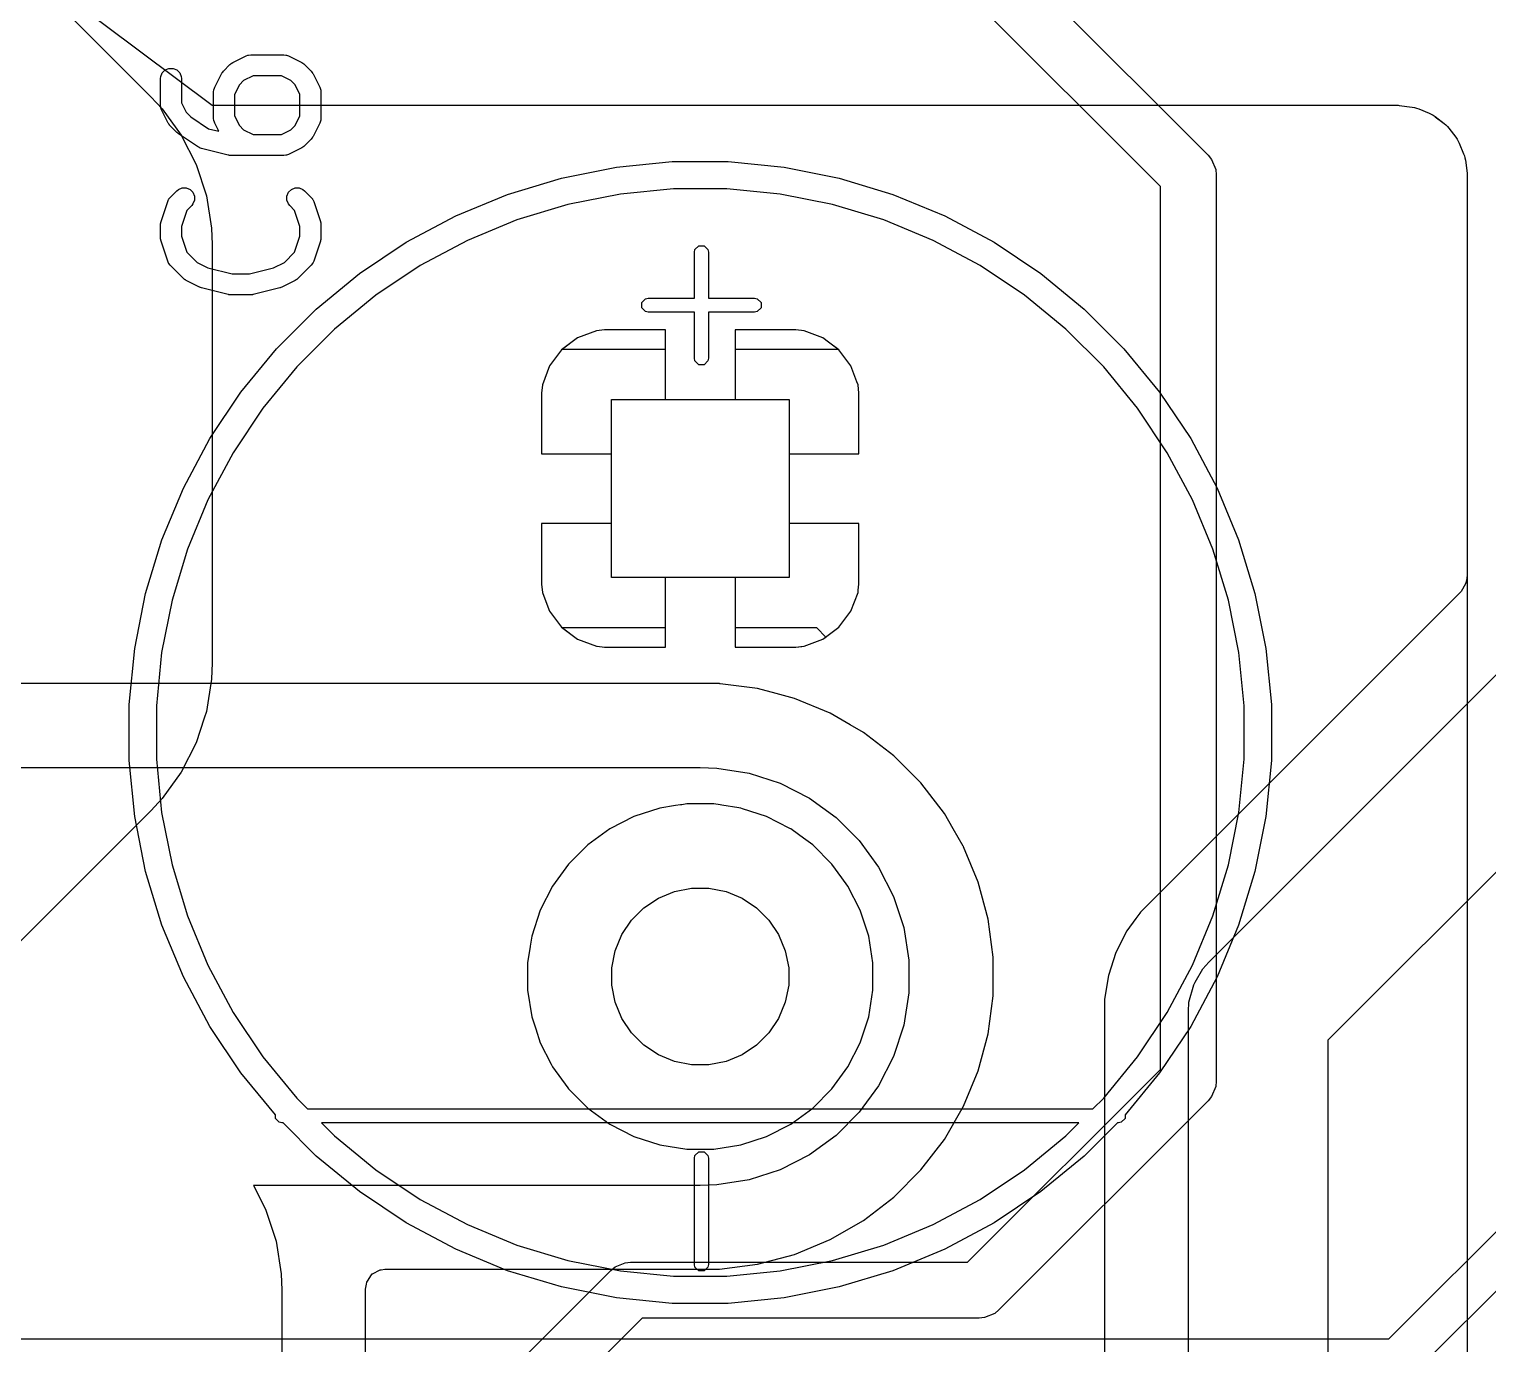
# Model space of a CAD drawing. Header units: inches. Extents: x 1.3 to 5.24, y -7.03 to -1.12.
# Drawn here: x 3.0389 to 3.4507, y -4.1884 to -3.8171 of the extents above; entities that cross this region are included whole.
import ezdxf

# ---------------------------------------------------------------- set-up
doc = ezdxf.new("R2010")
doc.units = ezdxf.units.IN
doc.header["$MEASUREMENT"] = 0
for name, color, linetype, true_color in [('B.Cu', 153, 'CONTINUOUS', 0x4d7fc4), ('B.Mask', 4, 'CONTINUOUS', 0x02ffee), ('F.Cu', 13, 'CONTINUOUS', 0xc83434), ('F.Mask', 201, 'CONTINUOUS', 0xd864ff), ('F.Silkscreen', 41, 'CONTINUOUS', 0xf2eda1), ('In1.Cu', 91, 'CONTINUOUS', 0x7fc87f), ('In2.Cu', 33, 'CONTINUOUS', 0xce7d2c)]:
    doc.layers.add(name, color=color, linetype=linetype, true_color=true_color)

msp = doc.modelspace()

# ---------------------------------------------------------------- linework, layer by layer
at = {"layer": 'B.Cu', "linetype": 'CONTINUOUS'}
for p, q in [((2.96501, -3.74443), (3.09055, -3.83858)), ((3.09055, -3.83858), (3.42472, -3.83858)), ((3.42472, -3.83858), (3.42504, -3.83859)), ((3.42504, -3.83859), (3.42536, -3.83861)), ((3.42536, -3.83861), (3.42567, -3.83865)), ((3.42567, -3.83865), (3.42934, -3.83913)), ((3.42934, -3.83913), (3.42996, -3.83925)), ((3.42996, -3.83925), (3.43058, -3.83942)), ((3.43058, -3.83942), (3.43118, -3.83962)), ((3.43118, -3.83962), (3.43415, -3.84085)), ((3.43415, -3.84085), (3.43472, -3.84113)), ((3.43472, -3.84113), (3.43527, -3.84145)), ((3.43527, -3.84145), (3.4358, -3.84181)), ((3.4358, -3.84181), (3.43835, -3.84376)), ((3.43835, -3.84376), (3.43883, -3.84418)), ((3.43883, -3.84418), (3.43928, -3.84463)), ((3.43928, -3.84463), (3.4397, -3.84511)), ((3.4397, -3.84511), (3.44166, -3.84766)), ((3.44166, -3.84766), (3.44201, -3.84819)), ((3.44201, -3.84819), (3.44233, -3.84874)), ((3.44233, -3.84874), (3.44261, -3.84931)), ((3.44261, -3.84931), (3.44384, -3.85228)), ((3.44384, -3.85228), (3.44405, -3.85289)), ((3.44405, -3.85289), (3.44421, -3.8535)), ((3.44421, -3.8535), (3.44434, -3.85413)), ((3.44434, -3.85413), (3.44482, -3.85779)), ((3.44482, -3.85779), (3.44485, -3.85811)), ((3.44485, -3.85811), (3.44487, -3.85843)), ((3.44487, -3.85843), (3.44488, -3.85875)), ((3.44488, -3.85875), (3.44488, -4.42913)), ((3.19902, -3.90232), (3.19372, -3.9043)), ((3.20136, -3.90207), (3.19902, -3.90232)), ((3.19902, -3.90232), (3.19902, -3.90232)), ((3.2185, -3.90207), (3.20136, -3.90207)), ((3.20136, -3.90207), (3.20136, -3.90207)), ((3.2185, -3.90748), (3.2185, -3.90207)), ((3.25533, -3.90207), (3.23819, -3.90207)), ((3.23819, -3.90207), (3.23819, -3.90748)), ((3.25767, -3.90232), (3.25533, -3.90207)), ((3.25533, -3.90207), (3.25533, -3.90207)), ((3.26298, -3.9043), (3.25767, -3.90232)), ((3.25767, -3.90232), (3.25767, -3.90232)), ((3.19372, -3.9043), (3.18946, -3.90748)), ((3.18946, -3.90748), (3.2185, -3.90748)), ((3.19372, -3.9043), (3.19372, -3.9043)), ((3.23819, -3.90748), (3.26723, -3.90748)), ((3.26457, -3.90549), (3.26298, -3.9043)), ((3.26298, -3.9043), (3.26298, -3.9043)), ((3.26298, -3.9043), (3.26298, -3.9043)), ((3.26723, -3.90748), (3.26457, -3.90549)), ((3.18946, -3.98622), (3.19372, -3.9894)), ((3.2185, -3.98622), (3.18946, -3.98622)), ((3.19372, -3.9894), (3.19372, -3.9894)), ((3.19372, -3.9894), (3.19902, -3.99138)), ((3.2185, -3.99163), (3.2185, -3.98622)), ((3.23819, -3.98622), (3.23819, -3.99163)), ((3.26125, -3.98622), (3.23819, -3.98622)), ((3.25767, -3.99138), (3.26298, -3.9894)), ((3.26381, -3.98878), (3.26125, -3.98622)), ((3.26298, -3.9894), (3.26381, -3.98878)), ((3.26298, -3.9894), (3.26298, -3.9894)), ((3.19902, -3.99138), (3.19902, -3.99138)), ((3.19902, -3.99138), (3.19929, -3.99141)), ((3.19929, -3.99141), (3.20136, -3.99163)), ((3.20136, -3.99163), (3.20136, -3.99163)), ((3.20136, -3.99163), (3.20137, -3.99163)), ((3.20137, -3.99163), (3.2185, -3.99163)), ((3.23819, -3.99163), (3.25533, -3.99163)), ((3.25533, -3.99163), (3.25673, -3.99148)), ((3.25533, -3.99163), (3.25533, -3.99163)), ((3.25533, -3.99163), (3.25533, -3.99163)), ((3.25673, -3.99148), (3.25767, -3.99138)), ((3.25767, -3.99138), (3.25767, -3.99138)), ((3.20964, -4.03948), (3.2028, -4.04296)), ((3.21693, -4.03711), (3.20964, -4.03948)), ((3.2214, -4.0364), (3.21693, -4.03711)), ((3.22275, -4.03618), (3.2214, -4.0364)), ((3.22311, -4.03613), (3.22275, -4.03618)), ((3.22451, -4.03591), (3.22311, -4.03613)), ((3.23218, -4.03591), (3.22451, -4.03591)), ((3.23394, -4.03618), (3.23218, -4.03591)), ((3.23218, -4.03591), (3.23218, -4.03591)), ((3.23447, -4.03627), (3.23394, -4.03618)), ((3.23919, -4.03702), (3.23447, -4.03627)), ((3.23976, -4.03711), (3.23919, -4.03702)), ((3.23919, -4.03702), (3.23919, -4.03702)), ((3.24029, -4.03728), (3.23976, -4.03711)), ((3.23976, -4.03711), (3.23976, -4.03711)), ((3.23976, -4.03711), (3.23976, -4.03711)), ((3.24706, -4.03948), (3.24029, -4.03728)), ((3.24029, -4.03728), (3.24029, -4.03728)), ((3.25365, -4.04284), (3.24706, -4.03948)), ((3.2028, -4.04296), (3.1966, -4.04747)), ((3.25389, -4.04296), (3.25365, -4.04284)), ((3.25431, -4.04326), (3.25389, -4.04296)), ((3.25389, -4.04296), (3.25389, -4.04296)), ((3.25389, -4.04296), (3.25389, -4.04296)), ((3.25746, -4.04555), (3.25431, -4.04326)), ((3.25431, -4.04326), (3.25431, -4.04326)), ((3.19659, -4.04747), (3.19117, -4.05289)), ((3.1966, -4.04747), (3.19659, -4.04747)), ((3.2601, -4.04747), (3.25746, -4.04555)), ((3.26552, -4.05289), (3.2601, -4.04747)), ((3.2601, -4.04747), (3.2601, -4.04747)), ((3.2601, -4.04747), (3.2601, -4.04747)), ((3.2601, -4.04747), (3.2601, -4.04747)), ((3.19117, -4.05289), (3.18666, -4.0591)), ((3.19117, -4.05289), (3.19117, -4.05289)), ((3.26836, -4.0568), (3.26552, -4.05289)), ((3.26552, -4.05289), (3.26552, -4.05289)), ((3.26552, -4.05289), (3.26552, -4.05289)), ((3.18666, -4.0591), (3.18318, -4.06594)), ((3.22106, -4.06063), (3.22589, -4.05967)), ((3.22589, -4.05967), (3.23081, -4.05967)), ((3.23081, -4.05967), (3.23563, -4.06063)), ((3.27003, -4.0591), (3.26836, -4.0568)), ((3.26836, -4.0568), (3.26836, -4.0568)), ((3.26836, -4.0568), (3.26836, -4.0568)), ((3.27352, -4.06594), (3.27003, -4.0591)), ((3.21242, -4.06524), (3.21652, -4.06251)), ((3.21652, -4.06251), (3.22106, -4.06063)), ((3.23563, -4.06063), (3.24018, -4.06251)), ((3.24018, -4.06251), (3.24427, -4.06524)), ((3.18318, -4.06594), (3.18081, -4.07323)), ((3.20895, -4.06872), (3.21242, -4.06524)), ((3.24427, -4.06524), (3.24775, -4.06872)), ((3.27589, -4.07323), (3.27352, -4.06594)), ((3.20621, -4.07281), (3.20895, -4.06872)), ((3.24775, -4.06872), (3.25048, -4.07281)), ((3.18034, -4.07615), (3.17961, -4.08081)), ((3.18035, -4.07614), (3.18034, -4.07615)), ((3.18081, -4.07323), (3.18035, -4.07613)), ((3.18035, -4.07613), (3.18035, -4.07614)), ((3.18081, -4.07323), (3.18081, -4.07323)), ((3.20433, -4.07736), (3.20621, -4.07281)), ((3.25048, -4.07281), (3.25236, -4.07736)), ((3.27709, -4.08081), (3.27589, -4.07323)), ((3.20337, -4.08219), (3.20433, -4.07736)), ((3.25236, -4.07736), (3.25332, -4.08219)), ((3.17961, -4.08081), (3.17961, -4.08848)), ((3.20337, -4.08711), (3.20337, -4.08219)), ((3.25332, -4.08219), (3.25332, -4.08711)), ((3.27709, -4.08848), (3.27709, -4.08081)), ((3.17961, -4.08848), (3.18081, -4.09606)), ((3.20433, -4.09193), (3.20337, -4.08711)), ((3.25332, -4.08711), (3.25236, -4.09193)), ((3.27589, -4.09606), (3.27709, -4.08848)), ((3.20621, -4.09648), (3.20433, -4.09193)), ((3.25236, -4.09193), (3.25048, -4.09648)), ((3.18081, -4.09606), (3.18189, -4.0994)), ((3.20895, -4.10057), (3.20621, -4.09648)), ((3.25048, -4.09648), (3.24775, -4.10057)), ((3.27352, -4.10336), (3.27589, -4.09606)), ((3.18189, -4.0994), (3.18318, -4.10336)), ((3.21242, -4.10405), (3.20895, -4.10057)), ((3.24775, -4.10057), (3.24427, -4.10405)), ((3.18318, -4.10336), (3.18627, -4.10943)), ((3.21652, -4.10678), (3.21242, -4.10405)), ((3.24427, -4.10405), (3.24018, -4.10678)), ((3.27003, -4.11019), (3.27352, -4.10336)), ((3.18627, -4.10943), (3.18666, -4.11019)), ((3.22106, -4.10866), (3.21652, -4.10678)), ((3.22589, -4.10962), (3.22106, -4.10866)), ((3.23563, -4.10866), (3.23081, -4.10962)), ((3.24018, -4.10678), (3.23563, -4.10866)), ((3.18666, -4.11019), (3.18666, -4.11019)), ((3.18666, -4.11019), (3.19093, -4.11606)), ((3.23081, -4.10962), (3.22589, -4.10962)), ((3.26552, -4.1164), (3.27003, -4.11019)), ((3.19093, -4.11606), (3.19117, -4.1164)), ((3.19117, -4.1164), (3.19117, -4.1164)), ((3.19117, -4.1164), (3.19117, -4.1164)), ((3.19117, -4.1164), (3.19659, -4.12182)), ((3.2601, -4.12182), (3.26552, -4.1164)), ((3.19659, -4.12182), (3.19659, -4.12182)), ((3.19659, -4.12182), (3.1966, -4.12182)), ((3.1966, -4.12182), (3.20183, -4.12563)), ((3.25389, -4.12633), (3.2601, -4.12182)), ((3.20183, -4.12563), (3.20183, -4.12563)), ((3.20183, -4.12563), (3.20227, -4.12595)), ((3.20227, -4.12595), (3.2028, -4.12633)), ((3.2028, -4.12633), (3.20964, -4.12981)), ((3.20964, -4.12981), (3.21693, -4.13219)), ((3.23976, -4.13219), (3.24706, -4.12981)), ((3.24706, -4.12981), (3.25389, -4.12633)), ((3.21693, -4.13219), (3.22451, -4.13339)), ((3.22451, -4.13339), (3.22451, -4.13339)), ((3.22451, -4.13339), (3.23218, -4.13339)), ((3.23218, -4.13339), (3.23976, -4.13219)), ((3.23218, -4.13339), (3.23218, -4.13339))]:
    msp.add_line(p, q, dxfattribs=at)
at = {"layer": 'B.Mask', "linetype": 'CONTINUOUS'}
for p, q in [((3.20325, -3.97195), (3.20325, -3.92175)), ((3.20325, -3.92175), (3.25344, -3.92175)), ((3.25344, -3.92175), (3.25344, -3.97195)), ((3.25344, -3.97195), (3.20325, -3.97195)), ((3.22106, -4.06063), (3.22589, -4.05967)), ((3.22589, -4.05967), (3.23081, -4.05967)), ((3.23081, -4.05967), (3.23563, -4.06063)), ((3.21242, -4.06524), (3.21652, -4.06251)), ((3.21652, -4.06251), (3.22106, -4.06063)), ((3.23563, -4.06063), (3.24018, -4.06251)), ((3.24018, -4.06251), (3.24427, -4.06524)), ((3.20895, -4.06872), (3.21242, -4.06524)), ((3.24427, -4.06524), (3.24775, -4.06872)), ((3.20621, -4.07281), (3.20895, -4.06872)), ((3.24775, -4.06872), (3.25048, -4.07281)), ((3.20433, -4.07736), (3.20621, -4.07281)), ((3.25048, -4.07281), (3.25236, -4.07736)), ((3.20337, -4.08219), (3.20433, -4.07736)), ((3.25236, -4.07736), (3.25332, -4.08219)), ((3.20337, -4.08711), (3.20337, -4.08219)), ((3.25332, -4.08219), (3.25332, -4.08711)), ((3.20433, -4.09193), (3.20337, -4.08711)), ((3.25332, -4.08711), (3.25236, -4.09193)), ((3.20621, -4.09648), (3.20433, -4.09193)), ((3.25236, -4.09193), (3.25048, -4.09648)), ((3.20895, -4.10057), (3.20621, -4.09648)), ((3.25048, -4.09648), (3.24775, -4.10057)), ((3.21242, -4.10405), (3.20895, -4.10057)), ((3.24775, -4.10057), (3.24427, -4.10405)), ((3.21652, -4.10678), (3.21242, -4.10405)), ((3.24427, -4.10405), (3.24018, -4.10678)), ((3.22106, -4.10866), (3.21652, -4.10678)), ((3.22589, -4.10962), (3.22106, -4.10866)), ((3.23563, -4.10866), (3.23081, -4.10962)), ((3.24018, -4.10678), (3.23563, -4.10866)), ((3.23081, -4.10962), (3.22589, -4.10962))]:
    msp.add_line(p, q, dxfattribs=at)
at = {"layer": 'F.Cu', "linetype": 'CONTINUOUS'}
for p, q in [((2.9847, -3.75919), (3.09055, -3.83858)), ((3.09055, -3.83858), (3.42472, -3.83858)), ((3.42472, -3.83858), (3.42504, -3.83859)), ((3.42504, -3.83859), (3.42536, -3.83861)), ((3.42536, -3.83861), (3.42567, -3.83865)), ((3.42567, -3.83865), (3.42934, -3.83913)), ((3.42934, -3.83913), (3.42996, -3.83925)), ((3.42996, -3.83925), (3.43058, -3.83942)), ((3.43058, -3.83942), (3.43118, -3.83962)), ((3.43118, -3.83962), (3.43415, -3.84085)), ((3.43415, -3.84085), (3.43472, -3.84113)), ((3.43472, -3.84113), (3.43527, -3.84145)), ((3.43527, -3.84145), (3.4358, -3.84181)), ((3.4358, -3.84181), (3.43584, -3.84184)), ((3.43584, -3.84184), (3.43835, -3.84376)), ((3.43835, -3.84376), (3.43883, -3.84418)), ((3.43883, -3.84418), (3.43928, -3.84463)), ((3.43928, -3.84463), (3.4397, -3.84511)), ((3.4397, -3.84511), (3.44166, -3.84766)), ((3.44166, -3.84766), (3.44201, -3.84819)), ((3.44201, -3.84819), (3.44233, -3.84874)), ((3.44233, -3.84874), (3.44261, -3.84931)), ((3.44261, -3.84931), (3.44384, -3.85228)), ((3.44384, -3.85228), (3.44405, -3.85289)), ((3.44405, -3.85289), (3.44421, -3.8535)), ((3.44421, -3.8535), (3.44434, -3.85413)), ((3.44434, -3.85413), (3.44482, -3.85779)), ((3.44482, -3.85779), (3.44485, -3.85811)), ((3.44485, -3.85811), (3.44487, -3.85843)), ((3.44487, -3.85843), (3.44488, -3.85875)), ((3.44488, -3.85875), (3.44488, -3.97144)), ((3.19902, -3.90232), (3.19372, -3.9043)), ((3.20136, -3.90207), (3.19902, -3.90232)), ((3.19902, -3.90232), (3.19902, -3.90232)), ((3.2185, -3.90207), (3.20136, -3.90207)), ((3.20136, -3.90207), (3.20136, -3.90207)), ((3.2185, -3.92175), (3.2185, -3.90207)), ((3.25533, -3.90207), (3.23819, -3.90207)), ((3.23819, -3.90207), (3.23819, -3.92175)), ((3.25767, -3.90232), (3.25533, -3.90207)), ((3.25533, -3.90207), (3.25533, -3.90207)), ((3.26298, -3.9043), (3.25767, -3.90232)), ((3.25767, -3.90232), (3.25767, -3.90232)), ((3.18919, -3.90769), (3.18579, -3.91222)), ((3.19372, -3.9043), (3.18919, -3.90769)), ((3.18919, -3.90769), (3.18919, -3.90769)), ((3.19372, -3.9043), (3.19372, -3.9043)), ((3.26457, -3.90549), (3.26298, -3.9043)), ((3.26298, -3.9043), (3.26298, -3.9043)), ((3.26298, -3.9043), (3.26298, -3.9043)), ((3.26751, -3.90769), (3.26457, -3.90549)), ((3.26836, -3.90883), (3.26751, -3.90769)), ((3.26751, -3.90769), (3.26751, -3.90769)), ((3.2709, -3.91222), (3.26836, -3.90883)), ((3.18579, -3.91222), (3.18381, -3.91752)), ((3.18579, -3.91222), (3.18579, -3.91222)), ((3.27257, -3.91669), (3.2709, -3.91222)), ((3.2709, -3.91222), (3.2709, -3.91222)), ((3.18381, -3.91752), (3.18356, -3.91987)), ((3.18356, -3.91987), (3.18356, -3.91987)), ((3.18356, -3.91987), (3.18356, -3.93701)), ((3.18356, -3.91987), (3.18356, -3.91987)), ((3.18381, -3.91752), (3.18381, -3.91752)), ((3.27288, -3.91752), (3.27257, -3.91669)), ((3.27313, -3.91987), (3.27288, -3.91752)), ((3.27288, -3.91752), (3.27288, -3.91752)), ((3.27313, -3.93701), (3.27313, -3.91987)), ((3.27313, -3.91987), (3.27313, -3.91987)), ((3.20325, -3.93701), (3.20325, -3.92175)), ((3.20325, -3.92175), (3.2185, -3.92175)), ((3.23819, -3.92175), (3.25344, -3.92175)), ((3.25344, -3.92175), (3.25344, -3.93701)), ((3.18356, -3.93701), (3.20325, -3.93701)), ((3.25344, -3.93701), (3.27313, -3.93701)), ((3.18356, -3.95669), (3.18356, -3.97383)), ((3.20325, -3.95669), (3.18356, -3.95669)), ((3.20325, -3.97195), (3.20325, -3.95669)), ((3.27313, -3.95669), (3.25344, -3.95669)), ((3.25344, -3.95669), (3.25344, -3.97195)), ((3.27313, -3.97383), (3.27313, -3.95669)), ((3.37191, -4.08057), (3.48411, -3.96836)), ((3.2185, -3.97195), (3.20325, -3.97195)), ((3.2185, -3.99163), (3.2185, -3.97195)), ((3.25344, -3.97195), (3.23819, -3.97195)), ((3.23819, -3.97195), (3.23819, -3.99163)), ((3.44468, -3.97281), (3.44439, -3.9738)), ((3.44488, -3.97144), (3.44468, -3.97281)), ((3.18356, -3.97383), (3.18381, -3.97618)), ((3.18381, -3.97618), (3.18381, -3.97618)), ((3.18381, -3.97618), (3.18423, -3.97729)), ((3.18423, -3.97729), (3.18579, -3.98148)), ((3.2709, -3.98148), (3.27288, -3.97618)), ((3.27288, -3.97618), (3.27294, -3.97559)), ((3.27288, -3.97618), (3.27288, -3.97618)), ((3.27294, -3.97559), (3.27313, -3.97383)), ((3.27313, -3.97383), (3.27313, -3.97383)), ((3.44316, -3.97588), (3.3526, -4.06644)), ((3.44439, -3.9738), (3.44316, -3.97588)), ((3.18579, -3.98148), (3.18579, -3.98148)), ((3.18579, -3.98148), (3.18667, -3.98265)), ((3.26751, -3.98601), (3.2709, -3.98148)), ((3.2709, -3.98148), (3.2709, -3.98148)), ((3.18667, -3.98265), (3.18919, -3.98601)), ((3.18919, -3.98601), (3.18919, -3.98601)), ((3.18919, -3.98601), (3.18919, -3.98601)), ((3.18919, -3.98601), (3.19372, -3.9894)), ((3.26298, -3.9894), (3.26751, -3.98601)), ((3.26751, -3.98601), (3.26751, -3.98601)), ((3.19372, -3.9894), (3.19372, -3.9894)), ((3.19372, -3.9894), (3.19902, -3.99138)), ((3.25767, -3.99138), (3.26298, -3.9894)), ((3.26298, -3.9894), (3.26298, -3.9894)), ((3.19902, -3.99138), (3.19902, -3.99138)), ((3.19902, -3.99138), (3.19929, -3.99141)), ((3.19929, -3.99141), (3.20136, -3.99163)), ((3.20136, -3.99163), (3.20136, -3.99163)), ((3.20136, -3.99163), (3.20137, -3.99163)), ((3.20137, -3.99163), (3.2185, -3.99163)), ((3.23819, -3.99163), (3.25533, -3.99163)), ((3.25533, -3.99163), (3.25699, -3.99146)), ((3.25533, -3.99163), (3.25533, -3.99163)), ((3.25533, -3.99163), (3.25533, -3.99163)), ((3.25699, -3.99146), (3.25767, -3.99138)), ((3.25767, -3.99138), (3.25767, -3.99138)), ((3.23377, -4.00195), (2.96802, -4.00195)), ((3.23385, -4.00196), (3.23377, -4.00195)), ((3.23377, -4.00195), (3.23377, -4.00195)), ((3.23377, -4.00195), (3.23377, -4.00195)), ((3.23393, -4.00197), (3.23385, -4.00196)), ((3.24451, -4.00336), (3.23393, -4.00197)), ((3.50619, -4.00197), (3.40551, -4.10264)), ((3.24975, -4.00477), (3.24451, -4.00336)), ((3.24451, -4.00336), (3.24451, -4.00336)), ((3.24451, -4.00336), (3.24451, -4.00336)), ((3.25287, -4.0056), (3.24975, -4.00477)), ((3.24975, -4.00477), (3.24975, -4.00477)), ((3.25499, -4.00617), (3.25287, -4.0056)), ((3.265, -4.01032), (3.25499, -4.00617)), ((3.27062, -4.01356), (3.265, -4.01032)), ((3.265, -4.01032), (3.265, -4.01032)), ((3.27065, -4.01358), (3.27062, -4.01356)), ((3.27062, -4.01356), (3.27062, -4.01356)), ((3.27439, -4.01574), (3.27065, -4.01358)), ((3.28299, -4.02234), (3.27439, -4.01574)), ((3.27439, -4.01574), (3.27439, -4.01574)), ((3.27439, -4.01574), (3.27439, -4.01574)), ((3.29065, -4.03), (3.28299, -4.02234)), ((3.28299, -4.02234), (3.28299, -4.02234)), ((2.9626, -4.02559), (3.22835, -4.02559)), ((3.22835, -4.02559), (3.23298, -4.02577)), ((3.23298, -4.02577), (3.24213, -4.02722)), ((3.24213, -4.02722), (3.25095, -4.03009)), ((3.25095, -4.03009), (3.2592, -4.03429)), ((3.29066, -4.03), (3.29065, -4.03)), ((3.29065, -4.03), (3.29065, -4.03)), ((3.29314, -4.03324), (3.29066, -4.03)), ((3.29066, -4.03), (3.29066, -4.03)), ((3.2592, -4.03429), (3.2667, -4.03974)), ((3.29725, -4.0386), (3.29314, -4.03324)), ((3.29977, -4.04296), (3.29725, -4.0386)), ((3.29725, -4.0386), (3.29725, -4.0386)), ((3.2667, -4.03974), (3.27325, -4.04629)), ((3.3026, -4.04786), (3.29977, -4.04296)), ((3.29977, -4.04296), (3.29977, -4.04296)), ((3.27325, -4.04629), (3.2787, -4.05379)), ((3.30264, -4.04792), (3.3026, -4.04786)), ((3.30267, -4.04798), (3.30264, -4.04792)), ((3.30267, -4.04799), (3.30267, -4.04798)), ((3.30682, -4.05801), (3.30267, -4.04799)), ((3.30267, -4.04799), (3.30267, -4.04799)), ((3.30267, -4.04799), (3.30267, -4.04799)), ((3.30267, -4.04799), (3.30267, -4.04799)), ((3.2787, -4.05379), (3.28291, -4.06205)), ((3.30963, -4.06848), (3.30682, -4.05801)), ((3.28291, -4.06205), (3.28577, -4.07086)), ((3.35133, -4.06826), (3.34877, -4.07178)), ((3.35244, -4.06673), (3.35133, -4.06826)), ((3.35133, -4.06826), (3.35133, -4.06826)), ((3.3526, -4.06644), (3.35244, -4.06673)), ((3.28577, -4.07086), (3.28722, -4.08001)), ((3.31104, -4.07923), (3.30963, -4.06848)), ((3.34877, -4.07178), (3.34567, -4.07786)), ((3.34877, -4.07178), (3.34877, -4.07178)), ((3.28722, -4.08001), (3.28722, -4.08928)), ((3.31104, -4.09007), (3.31104, -4.07923)), ((3.34567, -4.07786), (3.34357, -4.08434)), ((3.37021, -4.0825), (3.37191, -4.08057)), ((3.34357, -4.08434), (3.3425, -4.09108)), ((3.36803, -4.08628), (3.37021, -4.0825)), ((3.37021, -4.0825), (3.37021, -4.0825)), ((3.36631, -4.09192), (3.36764, -4.08696)), ((3.36764, -4.08696), (3.36803, -4.08628)), ((3.28722, -4.08928), (3.28577, -4.09843)), ((3.30963, -4.10081), (3.31104, -4.09007)), ((3.3425, -4.09108), (3.3425, -4.23504)), ((3.36614, -4.09449), (3.36631, -4.09192)), ((3.36631, -4.09192), (3.36631, -4.09192)), ((3.36614, -4.2635), (3.36614, -4.09449)), ((3.28577, -4.09843), (3.28291, -4.10725)), ((3.30682, -4.11128), (3.30963, -4.10081)), ((3.40551, -4.10264), (3.40551, -4.27165)), ((3.28291, -4.10725), (3.2787, -4.1155)), ((3.30267, -4.1213), (3.30682, -4.11128)), ((3.2787, -4.1155), (3.27325, -4.123)), ((3.29725, -4.13069), (3.30267, -4.1213)), ((3.27325, -4.123), (3.2667, -4.12955)), ((3.2667, -4.12955), (3.2592, -4.135)), ((3.29065, -4.13929), (3.29725, -4.13069)), ((3.2592, -4.135), (3.25095, -4.13921)), ((3.24213, -4.14207), (3.23298, -4.14352)), ((3.25095, -4.13921), (3.24213, -4.14207)), ((3.28299, -4.14695), (3.29065, -4.13929)), ((3.22835, -4.1437), (3.10221, -4.1437)), ((3.10221, -4.1437), (3.10426, -4.14772)), ((3.23298, -4.14352), (3.22835, -4.1437)), ((3.10426, -4.14772), (3.10574, -4.15063)), ((3.10574, -4.15063), (3.1086, -4.15944)), ((3.27439, -4.15355), (3.28299, -4.14695)), ((3.265, -4.15897), (3.27439, -4.15355)), ((3.25499, -4.16312), (3.265, -4.15897)), ((3.1086, -4.15944), (3.11005, -4.16859)), ((3.23377, -4.16734), (3.24451, -4.16593)), ((3.24451, -4.16593), (3.25499, -4.16312)), ((3.11005, -4.16859), (3.11024, -4.17323)), ((3.13408, -4.17152), (3.13425, -4.17096)), ((3.13425, -4.17096), (3.13463, -4.17037)), ((3.13463, -4.17037), (3.13465, -4.17029)), ((3.13465, -4.17029), (3.13472, -4.17023)), ((3.13472, -4.17023), (3.13574, -4.16865)), ((3.13574, -4.16865), (3.13579, -4.1686)), ((3.13579, -4.1686), (3.13795, -4.16752)), ((3.13795, -4.16752), (3.13813, -4.16748)), ((3.13813, -4.16748), (3.13825, -4.16745)), ((3.13825, -4.16745), (3.13928, -4.16734)), ((3.13928, -4.16734), (3.23377, -4.16734)), ((3.23377, -4.16734), (3.23377, -4.16734)), ((3.11024, -4.17323), (3.11024, -4.48819)), ((3.13388, -4.17293), (3.13408, -4.17155)), ((3.13388, -4.17865), (3.13388, -4.17293)), ((3.13408, -4.17155), (3.13408, -4.17152)), ((3.13388, -4.17885), (3.13388, -4.17865)), ((3.13388, -4.17865), (3.13388, -4.17865)), ((3.13388, -4.45914), (3.13388, -4.17885))]:
    msp.add_line(p, q, dxfattribs=at)
at = {"layer": 'F.Mask', "linetype": 'CONTINUOUS'}
for p, q in [((3.20325, -3.97195), (3.20325, -3.92175)), ((3.20325, -3.92175), (3.25344, -3.92175)), ((3.25344, -3.92175), (3.25344, -3.97195)), ((3.25344, -3.97195), (3.20325, -3.97195)), ((3.22106, -4.06063), (3.22589, -4.05967)), ((3.22589, -4.05967), (3.23081, -4.05967)), ((3.23081, -4.05967), (3.23563, -4.06063)), ((3.21242, -4.06524), (3.21652, -4.06251)), ((3.21652, -4.06251), (3.22106, -4.06063)), ((3.23563, -4.06063), (3.24018, -4.06251)), ((3.24018, -4.06251), (3.24427, -4.06524)), ((3.20895, -4.06872), (3.21242, -4.06524)), ((3.24427, -4.06524), (3.24775, -4.06872)), ((3.20621, -4.07281), (3.20895, -4.06872)), ((3.24775, -4.06872), (3.25048, -4.07281)), ((3.20433, -4.07736), (3.20621, -4.07281)), ((3.25048, -4.07281), (3.25236, -4.07736)), ((3.20337, -4.08219), (3.20433, -4.07736)), ((3.25236, -4.07736), (3.25332, -4.08219)), ((3.20337, -4.08711), (3.20337, -4.08219)), ((3.25332, -4.08219), (3.25332, -4.08711)), ((3.20433, -4.09193), (3.20337, -4.08711)), ((3.25332, -4.08711), (3.25236, -4.09193)), ((3.20621, -4.09648), (3.20433, -4.09193)), ((3.25236, -4.09193), (3.25048, -4.09648)), ((3.20895, -4.10057), (3.20621, -4.09648)), ((3.25048, -4.09648), (3.24775, -4.10057)), ((3.21242, -4.10405), (3.20895, -4.10057)), ((3.24775, -4.10057), (3.24427, -4.10405)), ((3.21652, -4.10678), (3.21242, -4.10405)), ((3.24427, -4.10405), (3.24018, -4.10678)), ((3.22106, -4.10866), (3.21652, -4.10678)), ((3.22589, -4.10962), (3.22106, -4.10866)), ((3.23563, -4.10866), (3.23081, -4.10962)), ((3.24018, -4.10678), (3.23563, -4.10866)), ((3.23081, -4.10962), (3.22589, -4.10962))]:
    msp.add_line(p, q, dxfattribs=at)
at = {"layer": 'F.Silkscreen', "linetype": 'CONTINUOUS'}
for p, q in [((3.09636, -3.82657), (3.10011, -3.82469)), ((3.10011, -3.82469), (3.10065, -3.82449)), ((3.10065, -3.82449), (3.10075, -3.82448)), ((3.10075, -3.82448), (3.10085, -3.82444)), ((3.10085, -3.82444), (3.10143, -3.82438)), ((3.10143, -3.82438), (3.1108, -3.82438)), ((3.1108, -3.82438), (3.11138, -3.82444)), ((3.11138, -3.82444), (3.11147, -3.82448)), ((3.11147, -3.82448), (3.11158, -3.82449)), ((3.11158, -3.82449), (3.11212, -3.82469)), ((3.11212, -3.82469), (3.11587, -3.82657)), ((3.07603, -3.83051), (3.07647, -3.82944)), ((3.07647, -3.82944), (3.07729, -3.82863)), ((3.07729, -3.82863), (3.07835, -3.82819)), ((3.07835, -3.82819), (3.07951, -3.82819)), ((3.07951, -3.82819), (3.08057, -3.82863)), ((3.08057, -3.82863), (3.08139, -3.82944)), ((3.08139, -3.82944), (3.08183, -3.83051)), ((3.09316, -3.82976), (3.09332, -3.82952)), ((3.09332, -3.82952), (3.09335, -3.82944)), ((3.09335, -3.82944), (3.09341, -3.82936)), ((3.09341, -3.82936), (3.09347, -3.82927)), ((3.09347, -3.82927), (3.09353, -3.82922)), ((3.09353, -3.82922), (3.09371, -3.829)), ((3.09371, -3.829), (3.09559, -3.82712)), ((3.09559, -3.82712), (3.09582, -3.82694)), ((3.09582, -3.82694), (3.09587, -3.82688)), ((3.09587, -3.82688), (3.09596, -3.82682)), ((3.09596, -3.82682), (3.09604, -3.82675)), ((3.09604, -3.82675), (3.09611, -3.82672)), ((3.09611, -3.82672), (3.09636, -3.82657)), ((3.11587, -3.82657), (3.11612, -3.82672)), ((3.11612, -3.82672), (3.11619, -3.82675)), ((3.11619, -3.82675), (3.11627, -3.82682)), ((3.11627, -3.82682), (3.11636, -3.82688)), ((3.11636, -3.82688), (3.11641, -3.82694)), ((3.11641, -3.82694), (3.11664, -3.82712)), ((3.11664, -3.82712), (3.11851, -3.829)), ((3.11851, -3.829), (3.1187, -3.82922)), ((3.1187, -3.82922), (3.11876, -3.82927)), ((3.11876, -3.82927), (3.11881, -3.82936)), ((3.11881, -3.82936), (3.11888, -3.82944)), ((3.11888, -3.82944), (3.11891, -3.82952)), ((3.11891, -3.82952), (3.11907, -3.82976)), ((3.07598, -3.83108), (3.07603, -3.83051)), ((3.07598, -3.83858), (3.07598, -3.83108)), ((3.08183, -3.83051), (3.08188, -3.83108)), ((3.08188, -3.83108), (3.08188, -3.83789)), ((3.09108, -3.83405), (3.09129, -3.83351)), ((3.09129, -3.83351), (3.09316, -3.82976)), ((3.09823, -3.83283), (3.09688, -3.83553)), ((3.09943, -3.83164), (3.09823, -3.83283)), ((3.10212, -3.83029), (3.09943, -3.83164)), ((3.1101, -3.83029), (3.10212, -3.83029)), ((3.1128, -3.83164), (3.1101, -3.83029)), ((3.114, -3.83283), (3.1128, -3.83164)), ((3.11535, -3.83553), (3.114, -3.83283)), ((3.11907, -3.82976), (3.12094, -3.83351)), ((3.12094, -3.83351), (3.12115, -3.83405)), ((3.09098, -3.83483), (3.09103, -3.83426)), ((3.09098, -3.84233), (3.09098, -3.83483)), ((3.09103, -3.83426), (3.09107, -3.83416)), ((3.09107, -3.83416), (3.09108, -3.83405)), ((3.09688, -3.83553), (3.09688, -3.84164)), ((3.11535, -3.84164), (3.11535, -3.83553)), ((3.12115, -3.83405), (3.12116, -3.83416)), ((3.12116, -3.83416), (3.1212, -3.83426)), ((3.1212, -3.83426), (3.12125, -3.83483)), ((3.12125, -3.83483), (3.12125, -3.84233)), ((3.07603, -3.83916), (3.07598, -3.83858)), ((3.07607, -3.83926), (3.07603, -3.83916)), ((3.07608, -3.83936), (3.07607, -3.83926)), ((3.07629, -3.8399), (3.07608, -3.83936)), ((3.07816, -3.84365), (3.07629, -3.8399)), ((3.08188, -3.83789), (3.08323, -3.84058)), ((3.08323, -3.84058), (3.08456, -3.84191)), ((3.09688, -3.84164), (3.09823, -3.84433)), ((3.114, -3.84433), (3.11535, -3.84164)), ((3.07832, -3.8439), (3.07816, -3.84365)), ((3.07835, -3.84397), (3.07832, -3.8439)), ((3.07842, -3.84405), (3.07835, -3.84397)), ((3.07847, -3.84414), (3.07842, -3.84405)), ((3.07853, -3.84419), (3.07847, -3.84414)), ((3.07872, -3.84442), (3.07853, -3.84419)), ((3.08059, -3.84629), (3.07872, -3.84442)), ((3.08456, -3.84191), (3.08952, -3.84522)), ((3.08952, -3.84522), (3.09243, -3.84595)), ((3.09103, -3.84291), (3.09098, -3.84233)), ((3.09107, -3.84301), (3.09103, -3.84291)), ((3.09108, -3.84311), (3.09107, -3.84301)), ((3.09129, -3.84365), (3.09108, -3.84311)), ((3.09243, -3.84595), (3.09129, -3.84365)), ((3.09823, -3.84433), (3.09943, -3.84553)), ((3.09943, -3.84553), (3.10212, -3.84688)), ((3.1101, -3.84688), (3.1128, -3.84553)), ((3.1128, -3.84553), (3.114, -3.84433)), ((3.12094, -3.84365), (3.11907, -3.8474)), ((3.12115, -3.84311), (3.12094, -3.84365)), ((3.12116, -3.84301), (3.12115, -3.84311)), ((3.1212, -3.84291), (3.12116, -3.84301)), ((3.12125, -3.84233), (3.1212, -3.84291)), ((3.08059, -3.8463), (3.08059, -3.84629)), ((3.08082, -3.84649), (3.08059, -3.8463)), ((3.08059, -3.8463), (3.08059, -3.8463)), ((3.08104, -3.84666), (3.08082, -3.84649)), ((3.08667, -3.85041), (3.08104, -3.84666)), ((3.08104, -3.84666), (3.08104, -3.84666)), ((3.08104, -3.84666), (3.08104, -3.84666)), ((3.10212, -3.84688), (3.1101, -3.84688)), ((3.11664, -3.85004), (3.11641, -3.85023)), ((3.11851, -3.84817), (3.11664, -3.85004)), ((3.1187, -3.84794), (3.11851, -3.84817)), ((3.11876, -3.84789), (3.1187, -3.84794)), ((3.11881, -3.8478), (3.11876, -3.84789)), ((3.11888, -3.84772), (3.11881, -3.8478)), ((3.11891, -3.84765), (3.11888, -3.84772)), ((3.11907, -3.8474), (3.11891, -3.84765)), ((3.08698, -3.85058), (3.08667, -3.85041)), ((3.08704, -3.85063), (3.08698, -3.85058)), ((3.08711, -3.85065), (3.08704, -3.85063)), ((3.08718, -3.85069), (3.08711, -3.85065)), ((3.08725, -3.8507), (3.08718, -3.85069)), ((3.08759, -3.85082), (3.08725, -3.8507)), ((3.09509, -3.8527), (3.08759, -3.85082)), ((3.09519, -3.85271), (3.09509, -3.8527)), ((3.09523, -3.85273), (3.09519, -3.85271)), ((3.09544, -3.85275), (3.09523, -3.85273)), ((3.09566, -3.85278), (3.09544, -3.85275)), ((3.0957, -3.85277), (3.09566, -3.85278)), ((3.0958, -3.85278), (3.0957, -3.85277)), ((3.1108, -3.85278), (3.0958, -3.85278)), ((3.11138, -3.85273), (3.1108, -3.85278)), ((3.11147, -3.85269), (3.11138, -3.85273)), ((3.11158, -3.85268), (3.11147, -3.85269)), ((3.11212, -3.85247), (3.11158, -3.85268)), ((3.11587, -3.8506), (3.11212, -3.85247)), ((3.11612, -3.85044), (3.11587, -3.8506)), ((3.11619, -3.85041), (3.11612, -3.85044)), ((3.11627, -3.85035), (3.11619, -3.85041)), ((3.11636, -3.85029), (3.11627, -3.85035)), ((3.11641, -3.85023), (3.11636, -3.85029)), ((3.18913, -3.85917), (3.20466, -3.85608)), ((3.20466, -3.85608), (3.22043, -3.85453)), ((3.22043, -3.85453), (3.23627, -3.85453)), ((3.23627, -3.85453), (3.25203, -3.85608)), ((3.25203, -3.85608), (3.26757, -3.85917)), ((3.08059, -3.86274), (3.08104, -3.86237)), ((3.08104, -3.86237), (3.0821, -3.86193)), ((3.0821, -3.86193), (3.08326, -3.86193)), ((3.08326, -3.86193), (3.08432, -3.86237)), ((3.08432, -3.86237), (3.08513, -3.86319)), ((3.1121, -3.86319), (3.11291, -3.86237)), ((3.11291, -3.86237), (3.11397, -3.86193)), ((3.11397, -3.86193), (3.11513, -3.86193)), ((3.11513, -3.86193), (3.11619, -3.86237)), ((3.11619, -3.86237), (3.11664, -3.86274)), ((3.17397, -3.86377), (3.18913, -3.85917)), ((3.2208, -3.8622), (3.20579, -3.86368)), ((3.23589, -3.8622), (3.2208, -3.8622)), ((3.2509, -3.86368), (3.23589, -3.8622)), ((3.26757, -3.85917), (3.28273, -3.86377)), ((3.07613, -3.87139), (3.078, -3.86577)), ((3.078, -3.86577), (3.07824, -3.86524)), ((3.07824, -3.86524), (3.07831, -3.86516)), ((3.07831, -3.86516), (3.07835, -3.86506)), ((3.07835, -3.86506), (3.07872, -3.86462)), ((3.07872, -3.86462), (3.08059, -3.86274)), ((3.08513, -3.86647), (3.08477, -3.86692)), ((3.08513, -3.86319), (3.08558, -3.86425)), ((3.08558, -3.86541), (3.08513, -3.86647)), ((3.08558, -3.86425), (3.08558, -3.86541)), ((3.11165, -3.86425), (3.1121, -3.86319)), ((3.11165, -3.86541), (3.11165, -3.86425)), ((3.1121, -3.86647), (3.11165, -3.86541)), ((3.11246, -3.86692), (3.1121, -3.86647)), ((3.11664, -3.86274), (3.11851, -3.86462)), ((3.11851, -3.86462), (3.11888, -3.86506)), ((3.11888, -3.86506), (3.11892, -3.86516)), ((3.11892, -3.86516), (3.11899, -3.86524)), ((3.11899, -3.86524), (3.11923, -3.86577)), ((3.11923, -3.86577), (3.1211, -3.87139)), ((3.15933, -3.86983), (3.17397, -3.86377)), ((3.20579, -3.86368), (3.19099, -3.86663)), ((3.2657, -3.86663), (3.2509, -3.86368)), ((3.28273, -3.86377), (3.29736, -3.86983)), ((3.08339, -3.8683), (3.08188, -3.87281)), ((3.08477, -3.86692), (3.08339, -3.8683)), ((3.11384, -3.8683), (3.11246, -3.86692)), ((3.11535, -3.87281), (3.11384, -3.8683)), ((3.14536, -3.8773), (3.15933, -3.86983)), ((3.19099, -3.86663), (3.17656, -3.87101)), ((3.28014, -3.87101), (3.2657, -3.86663)), ((3.29736, -3.86983), (3.31133, -3.8773)), ((3.07598, -3.87233), (3.07601, -3.87204)), ((3.07598, -3.87608), (3.07598, -3.87233)), ((3.076, -3.87196), (3.07602, -3.87186)), ((3.07601, -3.87204), (3.076, -3.87196)), ((3.07602, -3.87186), (3.07603, -3.87175)), ((3.07603, -3.87175), (3.07606, -3.87168)), ((3.07606, -3.87168), (3.07613, -3.87139)), ((3.08188, -3.87281), (3.08188, -3.8756)), ((3.11535, -3.8756), (3.11535, -3.87281)), ((3.1211, -3.87139), (3.12117, -3.87168)), ((3.12117, -3.87168), (3.1212, -3.87175)), ((3.1212, -3.87175), (3.12121, -3.87186)), ((3.12121, -3.87186), (3.12123, -3.87196)), ((3.12123, -3.87196), (3.12122, -3.87204)), ((3.12122, -3.87204), (3.12125, -3.87233)), ((3.12125, -3.87233), (3.12125, -3.87608)), ((3.17656, -3.87101), (3.16262, -3.87678)), ((3.29407, -3.87678), (3.28014, -3.87101)), ((3.07601, -3.87637), (3.07598, -3.87608)), ((3.076, -3.87645), (3.07601, -3.87637)), ((3.07602, -3.87655), (3.076, -3.87645)), ((3.07603, -3.87665), (3.07602, -3.87655)), ((3.07606, -3.87673), (3.07603, -3.87665)), ((3.07613, -3.87701), (3.07606, -3.87673)), ((3.078, -3.88264), (3.07613, -3.87701)), ((3.08188, -3.8756), (3.08339, -3.88011)), ((3.11384, -3.88011), (3.11535, -3.8756)), ((3.1211, -3.87701), (3.11923, -3.88264)), ((3.12117, -3.87673), (3.1211, -3.87701)), ((3.1212, -3.87665), (3.12117, -3.87673)), ((3.12121, -3.87655), (3.1212, -3.87665)), ((3.12123, -3.87645), (3.12121, -3.87655)), ((3.12125, -3.87608), (3.12122, -3.87637)), ((3.12122, -3.87637), (3.12123, -3.87645)), ((3.13219, -3.8861), (3.14536, -3.8773)), ((3.16262, -3.87678), (3.14931, -3.88389)), ((3.22686, -3.87932), (3.22793, -3.87826)), ((3.22793, -3.87826), (3.22944, -3.87826)), ((3.22944, -3.87826), (3.2305, -3.87932)), ((3.30738, -3.88389), (3.29407, -3.87678)), ((3.31133, -3.8773), (3.3245, -3.8861)), ((3.07824, -3.88316), (3.078, -3.88264)), ((3.08339, -3.88011), (3.0863, -3.88303)), ((3.0863, -3.88303), (3.08933, -3.88454)), ((3.1079, -3.88454), (3.11093, -3.88303)), ((3.11093, -3.88303), (3.11384, -3.88011)), ((3.11923, -3.88264), (3.11899, -3.88316)), ((3.22671, -3.88007), (3.22686, -3.87932)), ((3.22671, -3.8931), (3.22671, -3.88007)), ((3.2305, -3.87932), (3.23065, -3.88007)), ((3.23065, -3.88007), (3.23065, -3.8931)), ((3.07831, -3.88324), (3.07824, -3.88316)), ((3.07835, -3.88334), (3.07831, -3.88324)), ((3.07872, -3.88379), (3.07835, -3.88334)), ((3.08247, -3.88754), (3.07872, -3.88379)), ((3.08933, -3.88454), (3.09617, -3.88625)), ((3.09617, -3.88625), (3.10106, -3.88625)), ((3.10106, -3.88625), (3.1079, -3.88454)), ((3.11851, -3.88379), (3.11476, -3.88754)), ((3.11888, -3.88334), (3.11851, -3.88379)), ((3.11892, -3.88324), (3.11888, -3.88334)), ((3.11899, -3.88316), (3.11892, -3.88324)), ((3.11995, -3.89615), (3.13219, -3.8861)), ((3.14931, -3.88389), (3.13677, -3.89227)), ((3.31992, -3.89227), (3.30738, -3.88389)), ((3.3245, -3.8861), (3.33675, -3.89615)), ((3.08269, -3.88773), (3.08247, -3.88754)), ((3.08274, -3.88778), (3.08269, -3.88773)), ((3.08283, -3.88784), (3.08274, -3.88778)), ((3.08291, -3.88791), (3.08283, -3.88784)), ((3.08299, -3.88794), (3.08291, -3.88791)), ((3.08323, -3.88809), (3.08299, -3.88794)), ((3.08698, -3.88997), (3.08323, -3.88809)), ((3.08703, -3.88998), (3.08698, -3.88997)), ((3.08704, -3.89), (3.08703, -3.88998)), ((3.08728, -3.89008), (3.08704, -3.89)), ((3.08752, -3.89017), (3.08728, -3.89008)), ((3.08755, -3.89018), (3.08752, -3.89017)), ((3.08759, -3.89019), (3.08755, -3.89018)), ((3.09509, -3.89207), (3.08759, -3.89019)), ((3.10964, -3.89019), (3.10214, -3.89207)), ((3.10968, -3.89018), (3.10964, -3.89019)), ((3.10971, -3.89017), (3.10968, -3.89018)), ((3.10995, -3.89008), (3.10971, -3.89017)), ((3.11019, -3.89), (3.10995, -3.89008)), ((3.1102, -3.88998), (3.11019, -3.89)), ((3.11025, -3.88997), (3.1102, -3.88998)), ((3.114, -3.88809), (3.11025, -3.88997)), ((3.11424, -3.88794), (3.114, -3.88809)), ((3.11432, -3.88791), (3.11424, -3.88794)), ((3.1144, -3.88784), (3.11432, -3.88791)), ((3.11449, -3.88778), (3.1144, -3.88784)), ((3.11454, -3.88773), (3.11449, -3.88778)), ((3.11476, -3.88754), (3.11454, -3.88773)), ((3.09519, -3.89208), (3.09509, -3.89207)), ((3.09523, -3.8921), (3.09519, -3.89208)), ((3.09544, -3.89212), (3.09523, -3.8921)), ((3.09566, -3.89215), (3.09544, -3.89212)), ((3.0957, -3.89214), (3.09566, -3.89215)), ((3.0958, -3.89215), (3.0957, -3.89214)), ((3.10143, -3.89215), (3.0958, -3.89215)), ((3.10153, -3.89214), (3.10143, -3.89215)), ((3.10157, -3.89215), (3.10153, -3.89214)), ((3.10179, -3.89212), (3.10157, -3.89215)), ((3.102, -3.8921), (3.10179, -3.89212)), ((3.10204, -3.89208), (3.102, -3.8921)), ((3.10214, -3.89207), (3.10204, -3.89208)), ((3.13677, -3.89227), (3.12511, -3.90184)), ((3.21187, -3.89432), (3.21293, -3.89325)), ((3.21187, -3.89583), (3.21187, -3.89432)), ((3.21293, -3.89325), (3.21368, -3.8931)), ((3.21368, -3.8931), (3.22671, -3.8931)), ((3.23065, -3.8931), (3.24368, -3.8931)), ((3.24368, -3.8931), (3.24443, -3.89325)), ((3.24443, -3.89325), (3.2455, -3.89432)), ((3.2455, -3.89432), (3.2455, -3.89583)), ((3.33158, -3.90184), (3.31992, -3.89227)), ((3.10874, -3.90735), (3.11995, -3.89615)), ((3.21293, -3.89689), (3.21187, -3.89583)), ((3.21368, -3.89704), (3.21293, -3.89689)), ((3.22671, -3.89704), (3.21368, -3.89704)), ((3.22671, -3.91007), (3.22671, -3.89704)), ((3.24368, -3.89704), (3.23065, -3.89704)), ((3.23065, -3.89704), (3.23065, -3.91007)), ((3.24443, -3.89689), (3.24368, -3.89704)), ((3.2455, -3.89583), (3.24443, -3.89689)), ((3.33675, -3.89615), (3.34795, -3.90735)), ((3.12511, -3.90184), (3.11444, -3.91251)), ((3.34225, -3.91251), (3.33158, -3.90184)), ((3.09869, -3.91959), (3.10874, -3.90735)), ((3.34795, -3.90735), (3.358, -3.91959)), ((3.22686, -3.91082), (3.22671, -3.91007)), ((3.22793, -3.91189), (3.22686, -3.91082)), ((3.22944, -3.91189), (3.22793, -3.91189)), ((3.2305, -3.91082), (3.22944, -3.91189)), ((3.23065, -3.91007), (3.2305, -3.91082)), ((3.11444, -3.91251), (3.10487, -3.92417)), ((3.35182, -3.92417), (3.34225, -3.91251)), ((3.08989, -3.93276), (3.09869, -3.91959)), ((3.358, -3.91959), (3.3668, -3.93276)), ((3.10487, -3.92417), (3.09649, -3.93672)), ((3.3602, -3.93672), (3.35182, -3.92417)), ((3.08243, -3.94673), (3.08989, -3.93276)), ((3.3668, -3.93276), (3.37427, -3.94673)), ((3.09649, -3.93672), (3.08938, -3.95002)), ((3.36732, -3.95002), (3.3602, -3.93672)), ((3.07636, -3.96137), (3.08243, -3.94673)), ((3.37427, -3.94673), (3.38033, -3.96137)), ((3.08938, -3.95002), (3.0836, -3.96396)), ((3.37309, -3.96396), (3.36732, -3.95002)), ((3.07177, -3.97653), (3.07636, -3.96137)), ((3.0836, -3.96396), (3.07923, -3.9784)), ((3.37747, -3.9784), (3.37309, -3.96396)), ((3.38033, -3.96137), (3.38493, -3.97653)), ((3.06868, -3.99206), (3.07177, -3.97653)), ((3.38493, -3.97653), (3.38802, -3.99206)), ((3.07923, -3.9784), (3.07628, -3.99319)), ((3.38041, -3.99319), (3.37747, -3.9784)), ((3.06712, -4.00783), (3.06868, -3.99206)), ((3.07628, -3.99319), (3.0748, -4.0082)), ((3.38189, -4.0082), (3.38041, -3.99319)), ((3.38802, -3.99206), (3.38957, -4.00783)), ((3.06712, -4.0082), (3.06712, -4.00783)), ((3.06712, -4.02367), (3.06712, -4.0082)), ((3.0748, -4.0082), (3.0748, -4.02329)), ((3.38189, -4.02329), (3.38189, -4.0082)), ((3.38957, -4.00783), (3.38957, -4.02367)), ((3.06868, -4.03943), (3.06712, -4.02367)), ((3.0748, -4.02329), (3.07628, -4.0383)), ((3.38041, -4.0383), (3.38189, -4.02329)), ((3.38957, -4.02367), (3.38802, -4.03943)), ((3.07177, -4.05497), (3.06868, -4.03943)), ((3.07628, -4.0383), (3.07923, -4.0531)), ((3.37747, -4.0531), (3.38041, -4.0383)), ((3.38802, -4.03943), (3.38493, -4.05497)), ((3.07636, -4.07013), (3.07177, -4.05497)), ((3.07923, -4.0531), (3.0836, -4.06754)), ((3.37309, -4.06754), (3.37747, -4.0531)), ((3.38493, -4.05497), (3.38033, -4.07013)), ((3.0836, -4.06754), (3.08938, -4.08148)), ((3.36732, -4.08148), (3.37309, -4.06754)), ((3.08243, -4.08476), (3.07636, -4.07013)), ((3.38033, -4.07013), (3.37427, -4.08476)), ((3.08989, -4.09873), (3.08243, -4.08476)), ((3.08938, -4.08148), (3.09649, -4.09478)), ((3.3602, -4.09478), (3.36732, -4.08148)), ((3.37427, -4.08476), (3.3668, -4.09873)), ((3.09649, -4.09478), (3.10487, -4.10732)), ((3.35182, -4.10732), (3.3602, -4.09478)), ((3.09869, -4.1119), (3.08989, -4.09873)), ((3.3668, -4.09873), (3.358, -4.1119)), ((3.10487, -4.10732), (3.11444, -4.11899)), ((3.34225, -4.11899), (3.35182, -4.10732)), ((3.10842, -4.12375), (3.09869, -4.1119)), ((3.358, -4.1119), (3.34828, -4.12375)), ((3.11444, -4.11899), (3.1175, -4.12205)), ((3.33919, -4.12205), (3.34225, -4.11899)), ((3.10842, -4.12477), (3.10842, -4.12375)), ((3.10948, -4.12583), (3.10842, -4.12477)), ((3.11024, -4.12598), (3.10948, -4.12583)), ((3.11058, -4.12598), (3.11024, -4.12598)), ((3.11995, -4.13535), (3.11058, -4.12598)), ((3.1175, -4.12205), (3.33919, -4.12205)), ((3.12144, -4.12598), (3.12511, -4.12965)), ((3.33525, -4.12598), (3.12144, -4.12598)), ((3.33158, -4.12965), (3.33525, -4.12598)), ((3.34611, -4.12598), (3.33675, -4.13535)), ((3.34646, -4.12598), (3.34611, -4.12598)), ((3.34721, -4.12583), (3.34646, -4.12598)), ((3.34828, -4.12477), (3.34721, -4.12583)), ((3.34828, -4.12375), (3.34828, -4.12477)), ((3.12511, -4.12965), (3.13677, -4.13922)), ((3.31992, -4.13922), (3.33158, -4.12965)), ((3.22686, -4.13523), (3.22793, -4.13416)), ((3.22793, -4.13416), (3.22944, -4.13416)), ((3.22944, -4.13416), (3.2305, -4.13523)), ((3.13219, -4.1454), (3.11995, -4.13535)), ((3.22671, -4.13598), (3.22686, -4.13523)), ((3.22671, -4.16598), (3.22671, -4.13598)), ((3.2305, -4.13523), (3.23065, -4.13598)), ((3.23065, -4.13598), (3.23065, -4.16598)), ((3.33675, -4.13535), (3.3245, -4.1454)), ((3.13677, -4.13922), (3.14931, -4.14761)), ((3.30738, -4.14761), (3.31992, -4.13922)), ((3.14536, -4.1542), (3.13219, -4.1454)), ((3.3245, -4.1454), (3.31133, -4.1542)), ((3.14931, -4.14761), (3.16262, -4.15472)), ((3.29407, -4.15472), (3.30738, -4.14761)), ((3.15933, -4.16167), (3.14536, -4.1542)), ((3.16262, -4.15472), (3.17656, -4.16049)), ((3.28014, -4.16049), (3.29407, -4.15472)), ((3.31133, -4.1542), (3.29736, -4.16167)), ((3.17397, -4.16773), (3.15933, -4.16167)), ((3.17656, -4.16049), (3.19099, -4.16487)), ((3.2657, -4.16487), (3.28014, -4.16049)), ((3.29736, -4.16167), (3.28273, -4.16773)), ((3.19099, -4.16487), (3.20579, -4.16781)), ((3.22686, -4.16673), (3.22671, -4.16598)), ((3.22793, -4.16779), (3.22686, -4.16673)), ((3.2305, -4.16673), (3.22944, -4.16779)), ((3.23065, -4.16598), (3.2305, -4.16673)), ((3.2509, -4.16781), (3.2657, -4.16487)), ((3.18913, -4.17233), (3.17397, -4.16773)), ((3.20579, -4.16781), (3.2208, -4.16929)), ((3.2208, -4.16929), (3.23589, -4.16929)), ((3.22944, -4.16779), (3.22793, -4.16779)), ((3.23589, -4.16929), (3.2509, -4.16781)), ((3.28273, -4.16773), (3.26757, -4.17233)), ((3.20466, -4.17542), (3.18913, -4.17233)), ((3.22043, -4.17697), (3.20466, -4.17542)), ((3.25203, -4.17542), (3.23627, -4.17697)), ((3.26757, -4.17233), (3.25203, -4.17542)), ((3.23627, -4.17697), (3.22043, -4.17697))]:
    msp.add_line(p, q, dxfattribs=at)
at = {"layer": 'In1.Cu', "linetype": 'CONTINUOUS'}
for p, q in [((2.95276, -3.7157), (3.07325, -3.83619)), ((3.31265, -3.79364), (3.37171, -3.8527)), ((3.35827, -3.86153), (3.30383, -3.80709)), ((3.07325, -3.83619), (3.0764, -3.8396)), ((3.0764, -3.8396), (3.08185, -3.8471)), ((3.08185, -3.8471), (3.08606, -3.85535)), ((3.37171, -3.8527), (3.37269, -3.85389)), ((3.37269, -3.85389), (3.37386, -3.85673)), ((3.08606, -3.85535), (3.08892, -3.86417)), ((3.37386, -3.85673), (3.37402, -3.85827)), ((3.37402, -3.85827), (3.37402, -4.11417)), ((3.35827, -4.11091), (3.35827, -3.86153)), ((3.08892, -3.86417), (3.09037, -3.87332)), ((3.09037, -3.87332), (3.09055, -3.87795)), ((3.09055, -3.87795), (3.09055, -3.99606)), ((3.20325, -3.97195), (3.20325, -3.92175)), ((3.20325, -3.92175), (3.25344, -3.92175)), ((3.25344, -3.92175), (3.25344, -3.97195)), ((3.25344, -3.97195), (3.20325, -3.97195)), ((3.09055, -3.99606), (3.09037, -4.0007)), ((3.09037, -4.0007), (3.08892, -4.00985)), ((3.08892, -4.00985), (3.08832, -4.01168)), ((3.08832, -4.01168), (3.08606, -4.01866)), ((3.08606, -4.01866), (3.08185, -4.02692)), ((3.08185, -4.02692), (3.0764, -4.03442)), ((3.0764, -4.03442), (3.07325, -4.03782)), ((3.07325, -4.03782), (2.98467, -4.1264)), ((3.22106, -4.06063), (3.22589, -4.05967)), ((3.22589, -4.05967), (3.23081, -4.05967)), ((3.23081, -4.05967), (3.23563, -4.06063)), ((3.21242, -4.06524), (3.21652, -4.06251)), ((3.21652, -4.06251), (3.22106, -4.06063)), ((3.23563, -4.06063), (3.24018, -4.06251)), ((3.24018, -4.06251), (3.24427, -4.06524)), ((3.20895, -4.06872), (3.21242, -4.06524)), ((3.24427, -4.06524), (3.24775, -4.06872)), ((3.20621, -4.07281), (3.20895, -4.06872)), ((3.24775, -4.06872), (3.25048, -4.07281)), ((3.20433, -4.07736), (3.20621, -4.07281)), ((3.25048, -4.07281), (3.25236, -4.07736)), ((3.20337, -4.08219), (3.20433, -4.07736)), ((3.25236, -4.07736), (3.25332, -4.08219)), ((3.20337, -4.08711), (3.20337, -4.08219)), ((3.25332, -4.08219), (3.25332, -4.08711)), ((3.20433, -4.09193), (3.20337, -4.08711)), ((3.25332, -4.08711), (3.25236, -4.09193)), ((3.20621, -4.09648), (3.20433, -4.09193)), ((3.25236, -4.09193), (3.25048, -4.09648)), ((3.20895, -4.10057), (3.20621, -4.09648)), ((3.25048, -4.09648), (3.24775, -4.10057)), ((3.21242, -4.10405), (3.20895, -4.10057)), ((3.24775, -4.10057), (3.24427, -4.10405)), ((3.21652, -4.10678), (3.21242, -4.10405)), ((3.24427, -4.10405), (3.24018, -4.10678)), ((3.22106, -4.10866), (3.21652, -4.10678)), ((3.22589, -4.10962), (3.22106, -4.10866)), ((3.23563, -4.10866), (3.23081, -4.10962)), ((3.24018, -4.10678), (3.23563, -4.10866)), ((3.23081, -4.10962), (3.22589, -4.10962)), ((3.30383, -4.16535), (3.35827, -4.11091)), ((3.37386, -4.11571), (3.37269, -4.11855)), ((3.37402, -4.11417), (3.37386, -4.11571)), ((3.37171, -4.11974), (3.31265, -4.1788)), ((3.37269, -4.11855), (3.37171, -4.11974)), ((3.20309, -4.16766), (3.20429, -4.16668)), ((3.20429, -4.16668), (3.20713, -4.16551)), ((3.20713, -4.16551), (3.20866, -4.16535)), ((3.20866, -4.16535), (3.30383, -4.16535)), ((2.91176, -4.459), (3.20309, -4.16766)), ((3.31265, -4.1788), (3.31146, -4.17978)), ((3.21192, -4.1811), (2.9252, -4.46783)), ((3.30709, -4.1811), (3.21192, -4.1811)), ((3.30862, -4.18095), (3.30709, -4.1811)), ((3.31146, -4.17978), (3.30862, -4.18095))]:
    msp.add_line(p, q, dxfattribs=at)
at = {"layer": 'In2.Cu', "linetype": 'CONTINUOUS'}
for p, q in [((3.42275, -4.18701), (3.89173, -3.71803)), ((3.90181, -3.72465), (3.42937, -4.19709)), ((3.20325, -3.97195), (3.20325, -3.92175)), ((3.20325, -3.92175), (3.25344, -3.92175)), ((3.25344, -3.92175), (3.25344, -3.97195)), ((3.25344, -3.97195), (3.20325, -3.97195)), ((3.22106, -4.06063), (3.22589, -4.05967)), ((3.22589, -4.05967), (3.23081, -4.05967)), ((3.23081, -4.05967), (3.23563, -4.06063)), ((3.21242, -4.06524), (3.21652, -4.06251)), ((3.21652, -4.06251), (3.22106, -4.06063)), ((3.23563, -4.06063), (3.24018, -4.06251)), ((3.24018, -4.06251), (3.24427, -4.06524)), ((3.20895, -4.06872), (3.21242, -4.06524)), ((3.24427, -4.06524), (3.24775, -4.06872)), ((3.20621, -4.07281), (3.20895, -4.06872)), ((3.24775, -4.06872), (3.25048, -4.07281)), ((3.20433, -4.07736), (3.20621, -4.07281)), ((3.25048, -4.07281), (3.25236, -4.07736)), ((3.20337, -4.08219), (3.20433, -4.07736)), ((3.25236, -4.07736), (3.25332, -4.08219)), ((3.20337, -4.08711), (3.20337, -4.08219)), ((3.25332, -4.08219), (3.25332, -4.08711)), ((3.20433, -4.09193), (3.20337, -4.08711)), ((3.25332, -4.08711), (3.25236, -4.09193)), ((3.20621, -4.09648), (3.20433, -4.09193)), ((3.25236, -4.09193), (3.25048, -4.09648)), ((3.20895, -4.10057), (3.20621, -4.09648)), ((3.25048, -4.09648), (3.24775, -4.10057)), ((3.21242, -4.10405), (3.20895, -4.10057)), ((3.24775, -4.10057), (3.24427, -4.10405)), ((3.21652, -4.10678), (3.21242, -4.10405)), ((3.24427, -4.10405), (3.24018, -4.10678)), ((3.22106, -4.10866), (3.21652, -4.10678)), ((3.22589, -4.10962), (3.22106, -4.10866)), ((3.23563, -4.10866), (3.23081, -4.10962)), ((3.24018, -4.10678), (3.23563, -4.10866)), ((3.23081, -4.10962), (3.22589, -4.10962)), ((2.81752, -4.18701), (3.42275, -4.18701))]:
    msp.add_line(p, q, dxfattribs=at)

doc.saveas('drawing.dxf')
